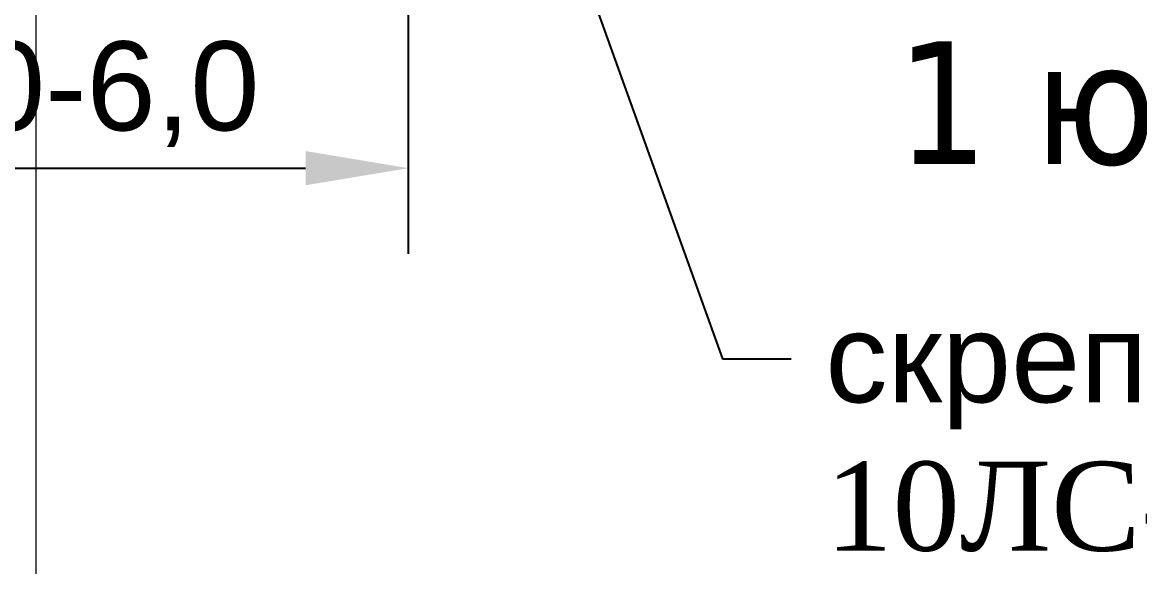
# Model space of a CAD drawing. Header units: inches. Extents: x 523 to 1492, y 69 to 539.
# Drawn here: x 600.4 to 616.72, y 249.35 to 257.3 of the extents above; entities that cross this region are included whole.
import ezdxf
from ezdxf import colors
from ezdxf.entities.mleader import LeaderData, LeaderLine
from ezdxf.math import Vec2, Vec3

# ---------------------------------------------------------------- set-up
doc = ezdxf.new("R2010")
doc.units = ezdxf.units.IN
doc.header["$MEASUREMENT"] = 0
doc.styles.get("Standard").update_dxf_attribs({"font": 'arial.ttf'})
doc.styles.add('стиль', font='tahoma.ttf')
doc.dimstyles.new('ISO-25', dxfattribs={"dimtxt": 2.5, "dimasz": 2.5, "dimexe": 1.25, "dimexo": 0, "dimtad": 1, "dimdec": 0, "dimtxsty": 'Standard', "dimcen": 2.5, "dimadec": 0, "dimazin": 0, "dimtfac": 1, "dimtdec": 0, "dimtmove": 0, "dimatfit": 3, "dimfxl": 0, "dimarcsym": 0})

# ---------------------------------------------------------------- blocks, each defined once
blk = doc.blocks.new('*D228')
at = {"color": 0, "linetype": 'ByBlock', "lineweight": -2}
for p, q in [((596.04, 265.487), (596.04, 253.917)), ((606.04, 265.487), (606.04, 253.917)), ((597.54, 255.167), (604.54, 255.167))]:
    blk.add_line(p, q, dxfattribs=at)
at = {"color": 0, "linetype": 'ByBlock'}
for points in [[(597.54, 255.417), (597.54, 254.917), (596.04, 255.167)], [(604.54, 255.417), (604.54, 254.917), (606.04, 255.167)]]:
    blk.add_solid(points, dxfattribs=at)
at = {"layer": 'Defpoints', "color": 0, "linetype": 'ByBlock'}
for p in [(596.04, 265.487), (606.04, 265.487), (606.04, 255.167)]:
    blk.add_point(p, dxfattribs=at)
at = {"color": 0, "linetype": 'ByBlock', "lineweight": 15, "insert": (601.04, 256.248), "char_height": 1.3, "attachment_point": 5}
blk.add_mtext('4,0-6,0', dxfattribs=at)

msp = doc.modelspace()

# ---------------------------------------------------------------- linework, layer by layer
at = {"color": 252, "linetype": 'ByBlock', "lineweight": 15}
msp.add_line((600.606, 69.4), (600.606, 538.961), dxfattribs=at)

# ---------------------------------------------------------------- texts
at = {"color": 7, "linetype": 'ByBlock', "lineweight": 15, "style": 'стиль'}
msp.add_text('1 юж. конв. штр. ', height=1.79157, dxfattribs=at).set_placement((613.164, 255.228))

# ---------------------------------------------------------------- dimensions: what is measured, and where the dimension line sits
at = {"color": 7, "linetype": 'ByBlock', "lineweight": 15}
dim = msp.add_linear_dim(base=(606.04, 255.167), p1=(596.04, 265.487), p2=(606.04, 265.487), text='4,0-6,0', dimstyle='ISO-25', override={"dimtxt": 1.3, "dimasz": 1.5, "dimgap": 0.3, "dimlfac": 100, "dimrnd": 0.05, "dimtmove": 1, "dimfxl": 1.25}, dxfattribs=at)
dim.commit()
dim.dimension.update_dxf_attribs({"geometry": '*D228', "text_midpoint": (601.04, 256.248)})

# ---------------------------------------------------------------- leaders
ml = msp.add_multileader_mtext('Standard', dxfattribs=at)
ml.set_content('скреперная лебедка \\P{\\fTimes New Roman|b0|i0|c204|p18;\\C256;10ЛС-2СМА}', color=7)
ml.set_leader_properties()
ml.build(insert=Vec2(0, 0))
ml.multileader.update_dxf_attribs({"dogleg_length": 1, "arrow_head_size": 1})
ctx = ml.context
ctx.base_point, ctx.char_height, ctx.arrow_head_size, ctx.landing_gap_size, ctx.plane_origin = Vec3(611.628, 252.382), 1.3, 1, 0.5, Vec3(606.257, 249.353)
notes = []
notes.append((ctx, [(0, (1, 1, 0), (610.628, 252.382), (1, 0), 1, [(0, [(607.853, 260.105)], 0, [])])]))
ctx.mtext.insert, ctx.mtext.flow_direction = Vec3(612.128, 253.047), 5
for ctx, leaders in notes:
    for number, flags, end, landing, length, lines in leaders:
        leader = LeaderData()
        leader.index, (leader.has_last_leader_line, leader.has_dogleg_vector, leader.attachment_direction) = number, flags
        leader.last_leader_point, leader.dogleg_vector, leader.dogleg_length = Vec3(end), Vec3(landing), length
        for number, points, colour, breaks in lines:
            line = LeaderLine()
            line.index, line.vertices, line.color, line.breaks = number, Vec3.list(points), colors.encode_raw_color(colour), breaks
            leader.lines.append(line)
        ctx.leaders.append(leader)

doc.saveas('drawing.dxf')
